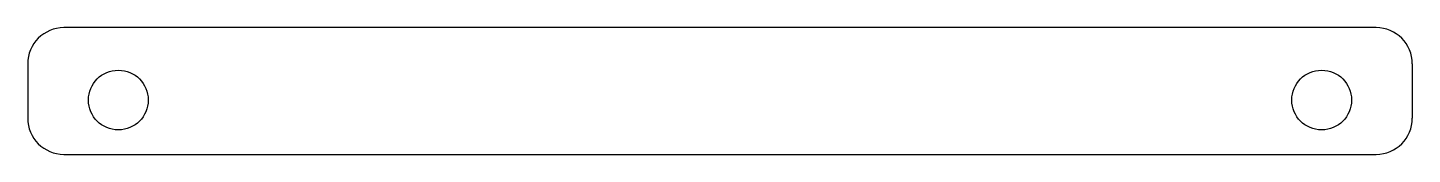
# Model space of a CAD drawing. Header units: millimetres. Extents: x 0.1 to 76.5, y 1.1 to 8.1.
import ezdxf

# ---------------------------------------------------------------- set-up
doc = ezdxf.new("R2010")
doc.units = ezdxf.units.MM
doc.layers.add('cut3', color=6, linetype='Continuous')

msp = doc.modelspace()

# ---------------------------------------------------------------- linework, layer by layer
at = {"layer": 'cut3'}
for p, q in [((74.469, 8.081), (2.077, 8.081)), ((0.077, 6.081), (0.077, 3.081)), ((76.469, 6.081), (76.469, 3.081)), ((2.077, 1.081), (74.469, 1.081))]:
    msp.add_line(p, q, dxfattribs=at)
for centre in [(5.077, 4.081), (71.469, 4.081)]:
    msp.add_circle(centre, 1.65, dxfattribs=at)
for centre, start, end in [((2.077, 6.081), 90, 180), ((74.469, 6.081), 0, 90), ((2.077, 3.081), 180, 270), ((74.469, 3.081), 270, 0)]:
    msp.add_arc(centre, 2, start, end, dxfattribs=at)

doc.saveas('drawing.dxf')
